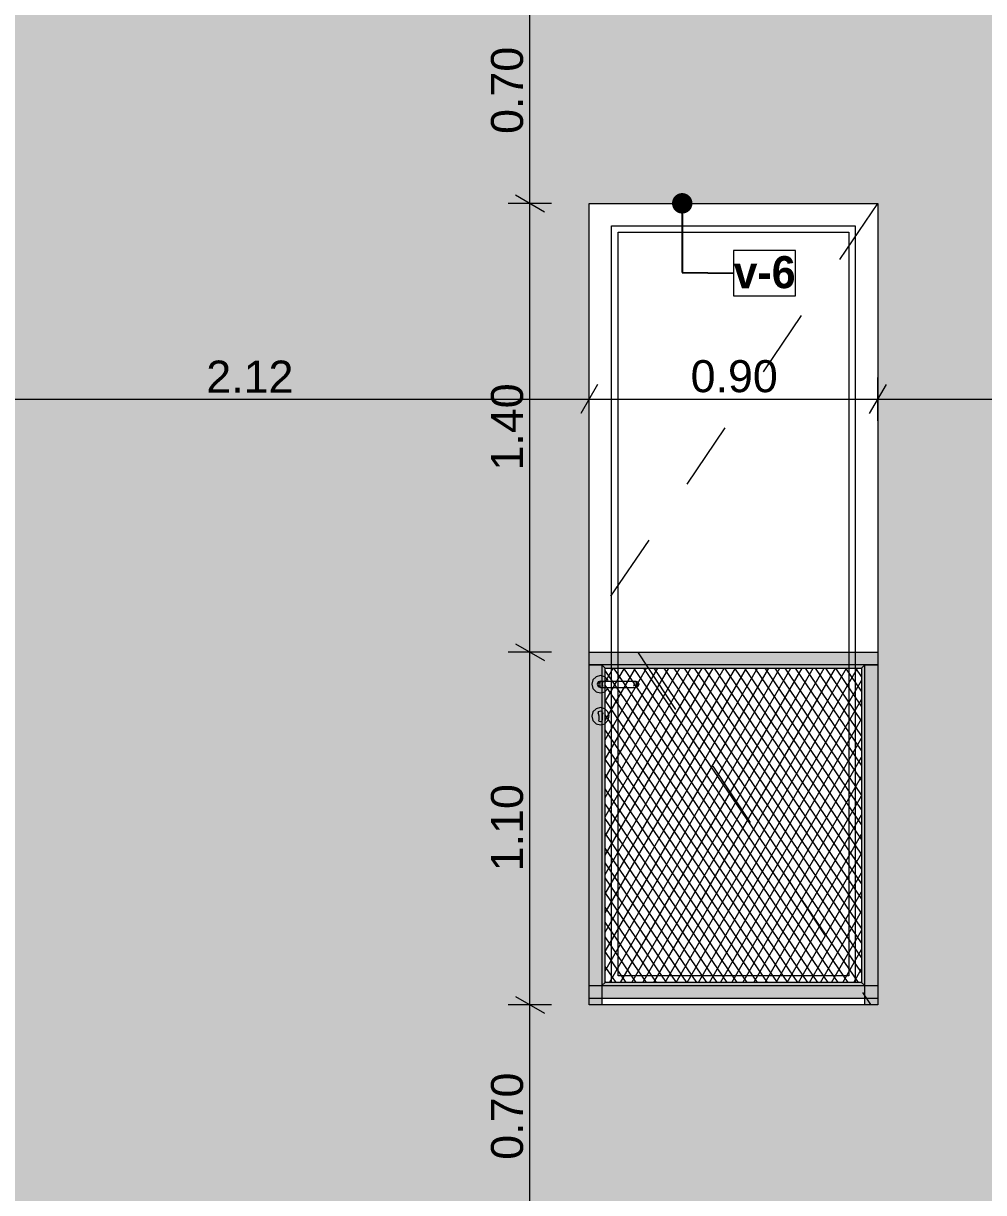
# Model space of a CAD drawing. Header units: millimetres. Extents: x 475206255 to 476720147, y 4620882299 to 4621447368.
# Drawn here: x 475454371 to 475457367, y 4621135159 to 4621138806 of the extents above; entities that cross this region are included whole.
import ezdxf

# ---------------------------------------------------------------- set-up
doc = ezdxf.new("R2010")
doc.units = ezdxf.units.MM
doc.header["$MEASUREMENT"] = 0
doc.set_wipeout_variables(frame=1)
doc.linetypes.add('Dashed', pattern=[423.333333, 211.666667, -211.666667])
for name, color, linetype, lineweight in [('2D Drafting - General_Pen_No__7_Pen_No__7', 7, 'Continuous', 0), ('Dimensioning - General_Pen_No__142', 142, 'Continuous', 0), ('New_2D Drafting - General_Pen_No__30_Pen_No__9_Pen_No__9_Pen_No__253', 252, 'Continuous', 0), ('New_2D Drafting - General_Pen_No__30_Pen_No__9_Pen_No__9_Pen_No__255', 255, 'Continuous', 0), ('New_2D Drafting - General_Pen_No__30_Pen_No__9_Pen_No__9_Pen_No__7', 7, 'Continuous', 0), ('New_2D Drafting - General_Pen_No__4', 7, 'Continuous', 0), ('New_2D Drafting - General_Pen_No__7', 7, 'Continuous', 0), ('New_Annotation - Label_Pen_No__1', 1, 'Continuous', 0), ('New_Structural - Bearing_Pen_No__250', 7, 'Continuous', 0), ('zoma_Pen_No__142', 142, 'Continuous', 0)]:
    doc.layers.add(name, color=color, linetype=linetype, lineweight=lineweight)
doc.layers.add('Dimensioning - General', color=7, linetype='Continuous')
doc.layers.add('zoma', color=7, linetype='Continuous')
doc.styles.add('GENERATED_STYLE_2', font='arial.ttf')
doc.styles.add('GENERATED_STYLE_5', font='')
doc.styles.get('GENERATED_STYLE_5').set_extended_font_data('Avaza', bold=True)
doc.dimstyles.new('GENERATED_STYLE__1', dxfattribs={"dimtxt": 100, "dimasz": 68.640772, "dimexe": 0.18, "dimexo": 0.0625, "dimgap": 0, "dimtad": 1, "dimlfac": 0.001, "dimzin": 0, "dimdsep": 46, "dimtxsty": 'GENERATED_STYLE_2', "dimblk": 'ARROWHEAD_2', "dimblk1": 'ARROWHEAD_2', "dimblk2": 'ARROWHEAD_2', "dimcen": 0.09, "dimse1": 1, "dimse2": 1, "dimclrd": 142, "dimclre": 142, "dimclrt": 142, "dimadec": 0, "dimazin": 0, "dimtfac": 1, "dimtdec": 4, "dimtmove": 0, "dimatfit": 3, "dimfxl": 1, "dimtolj": 1, "dimtzin": 0, "dimarcsym": 0})
doc.dimstyles.new('GENERATED_STYLE__18', dxfattribs={"dimtxt": 100, "dimasz": 68.640772, "dimexe": 0.18, "dimexo": 0.0625, "dimgap": 0, "dimtad": 1, "dimtih": 1, "dimtoh": 1, "dimlfac": 0.001, "dimzin": 0, "dimdsep": 46, "dimtxsty": 'GENERATED_STYLE_2', "dimblk": 'ARROWHEAD_2', "dimblk1": 'ARROWHEAD_2', "dimblk2": 'ARROWHEAD_2', "dimcen": 0.09, "dimse1": 1, "dimse2": 1, "dimclrd": 142, "dimclre": 142, "dimclrt": 142, "dimadec": 0, "dimazin": 0, "dimtfac": 1, "dimtdec": 4, "dimtmove": 0, "dimatfit": 3, "dimfxl": 1, "dimtolj": 1, "dimtzin": 0, "dimarcsym": 0})
doc.dimstyles.new('GENERATED_STYLE__3', dxfattribs={"dimtxt": 200, "dimasz": 64.421331, "dimexe": 0.18, "dimexo": 3, "dimgap": 0, "dimtad": 1, "dimtih": 1, "dimtoh": 1, "dimlfac": 0.001, "dimzin": 0, "dimdsep": 46, "dimtxsty": 'GENERATED_STYLE_2', "dimblk": 'ARROWHEAD_2', "dimblk1": 'ARROWHEAD_2', "dimblk2": 'ARROWHEAD_2', "dimcen": 0.09, "dimclrd": 142, "dimclre": 142, "dimclrt": 142, "dimadec": 0, "dimazin": 0, "dimtfac": 1, "dimtdec": 4, "dimtmove": 0, "dimatfit": 3, "dimfxl": 1, "dimtolj": 1, "dimtzin": 0, "dimarcsym": 0})
doc.dimstyles.new('GENERATED_STYLE__33', dxfattribs={"dimtxt": 0.18, "dimasz": 127.68, "dimexe": 0.18, "dimexo": 0.0625, "dimgap": 0, "dimtad": 0, "dimtih": 1, "dimtoh": 1, "dimdec": 4, "dimzin": 0, "dimdsep": 46, "dimcen": 0.09, "dimadec": 0, "dimazin": 0, "dimtfac": 1, "dimtdec": 4, "dimtmove": 0, "dimatfit": 3, "dimldrblk": 'ARROWHEAD_11', "dimfxl": 1, "dimtolj": 1, "dimtzin": 0, "dimarcsym": 0})

# ---------------------------------------------------------------- blocks, each defined once
blk = doc.blocks.new('*D1542', base_point=(475826095.8, 4621095193.2))
at = {"layer": 'zoma_Pen_No__142', "color": 142, "linetype": 'Continuous', "lineweight": 0, "transparency": 16777216}
for p, q in [((475454109, 4621128812.1), (475454060.1, 4621128727.4)), ((475454084.6, 4621128706.2), (475454084.6, 4621128833.3)), ((475454509, 4621128812.1), (475454460.1, 4621128727.4)), ((475454484.6, 4621128706.2), (475454484.6, 4621128833.3)), ((475454043.1, 4621128769.8), (475454084.6, 4621128769.8)), ((475454084.6, 4621128769.8), (475454484.6, 4621128769.8))]:
    blk.add_line(p, q, dxfattribs=at)
at = {"layer": 'zoma_Pen_No__142', "color": 142, "lineweight": 0, "transparency": 16777216, "insert": (475453526.2, 4621128809.8), "char_height": 200, "attachment_point": 7, "style": 'GENERATED_STYLE_2'}
blk.add_mtext('\\A1;{\\pql;\\fArial|b0|i0|c204|p0;\\W1.000000;0.40}', dxfattribs=at)
blk = doc.blocks.new('ARROWHEAD_2')
at = {"color": 0, "linetype": 'Continuous', "lineweight": 0}
for p, q in [((-0.378, -0.655), (0.378, 0.655)), ((0, 0), (-1, 0))]:
    blk.add_line(p, q, dxfattribs=at)
blk = doc.blocks.new('*D1543', base_point=(475826095.8, 4621095193.2))
at = {"layer": 'zoma_Pen_No__142', "color": 142, "linetype": 'Continuous', "lineweight": 0, "transparency": 16777216}
for p, q in [((475454509, 4621128812.1), (475454460.1, 4621128727.4)), ((475454484.6, 4621128706.2), (475454484.6, 4621128833.3)), ((475461009, 4621128812.1), (475460960.1, 4621128727.4)), ((475460984.6, 4621128706.2), (475460984.6, 4621128833.3)), ((475454484.6, 4621128769.8), (475460984.6, 4621128769.8))]:
    blk.add_line(p, q, dxfattribs=at)
at = {"layer": 'zoma_Pen_No__142', "color": 142, "lineweight": 0, "transparency": 16777216, "char_height": 200, "attachment_point": 7, "style": 'GENERATED_STYLE_2'}
for s, insert in [('\\A1;{\\pql;\\fArial|b0|i0|c204|p0;\\W1.000000;6.50}', (475457467.7, 4621128809.8)), ('\\A1;{\\pql;\\fArial|b0|i0|c204|p0;\\W1.000000;0.40}', (475460426.2, 4621128809.8))]:
    blk.add_mtext(s, dxfattribs=dict(at, insert=insert))
blk = doc.blocks.new('ARROWHEAD_11')
at = {"color": 0, "linetype": 'Continuous', "lineweight": 0}
blk.add_line((0, 0), (-1, 0), dxfattribs=at)
at = {"color": 0, "linetype": 'Continuous', "lineweight": 0, "const_width": 0.25, "flags": 128}
blk.add_lwpolyline([(-0.125, 0, 1), (0.125, 0, 1)], format="xyb", close=True, dxfattribs=at)
blk = doc.blocks.new('*D1930', base_point=(475826095.8, 4621095193.2))
at = {"layer": 'Dimensioning - General_Pen_No__142', "color": 142, "linetype": 'Continuous', "lineweight": 0, "transparency": 16777216}
for p, q in [((475456019.1, 4621135744.9), (475455883.6, 4621135744.9)), ((475455906.2, 4621135771), (475455996.5, 4621135718.8)), ((475455951.4, 4621135044.9), (475455951.4, 4621135744.9)), ((475455906.2, 4621135071), (475455996.5, 4621135018.9)), ((475456019.1, 4621135044.9), (475455883.6, 4621135044.9))]:
    blk.add_line(p, q, dxfattribs=at)
at = {"layer": 'Dimensioning - General_Pen_No__142', "color": 142, "lineweight": 0, "transparency": 16777216, "insert": (475455931.4, 4621135261.5), "char_height": 100, "attachment_point": 7, "rotation": 90, "style": 'GENERATED_STYLE_2'}
blk.add_mtext('\\A1;{\\pql;\\fArial|b0|i0|c204|p0;\\W1.000000;0.70}', dxfattribs=at)
blk = doc.blocks.new('*D1931', base_point=(475826095.8, 4621095193.2))
at = {"layer": 'Dimensioning - General_Pen_No__142', "color": 142, "linetype": 'Continuous', "lineweight": 0, "transparency": 16777216}
for p, q in [((475455906.2, 4621136871), (475455996.5, 4621136818.8)), ((475456019.1, 4621136844.9), (475455883.6, 4621136844.9)), ((475455951.4, 4621135744.9), (475455951.4, 4621136844.9)), ((475456019.1, 4621135744.9), (475455883.6, 4621135744.9)), ((475455906.2, 4621135771), (475455996.5, 4621135718.8))]:
    blk.add_line(p, q, dxfattribs=at)
at = {"layer": 'Dimensioning - General_Pen_No__142', "color": 142, "lineweight": 0, "transparency": 16777216, "insert": (475455931.4, 4621136161.5), "char_height": 100, "attachment_point": 7, "rotation": 90, "style": 'GENERATED_STYLE_2'}
blk.add_mtext('\\A1;{\\pql;\\fArial|b0|i0|c204|p0;\\W1.000000;1.10}', dxfattribs=at)
blk = doc.blocks.new('*D1932', base_point=(475826095.8, 4621095193.2))
at = {"layer": 'Dimensioning - General_Pen_No__142', "color": 142, "linetype": 'Continuous', "lineweight": 0, "transparency": 16777216}
for p, q in [((475455906.2, 4621138271), (475455996.5, 4621138218.9)), ((475456019.1, 4621138244.9), (475455883.6, 4621138244.9)), ((475455951.4, 4621136844.9), (475455951.4, 4621138244.9)), ((475455906.2, 4621136871), (475455996.5, 4621136818.8)), ((475456019.1, 4621136844.9), (475455883.6, 4621136844.9))]:
    blk.add_line(p, q, dxfattribs=at)
at = {"layer": 'Dimensioning - General_Pen_No__142', "color": 142, "lineweight": 0, "transparency": 16777216, "insert": (475455931.4, 4621137411.5), "char_height": 100, "attachment_point": 7, "rotation": 90, "style": 'GENERATED_STYLE_2'}
blk.add_mtext('\\A1;{\\pql;\\fArial|b0|i0|c204|p0;\\W1.000000;1.40}', dxfattribs=at)
blk = doc.blocks.new('*D1933', base_point=(475826095.8, 4621095193.2))
at = {"layer": 'Dimensioning - General_Pen_No__142', "color": 142, "linetype": 'Continuous', "lineweight": 0, "transparency": 16777216}
for p, q in [((475455906.2, 4621138971), (475455996.5, 4621138918.8)), ((475456019.1, 4621138944.9), (475455883.6, 4621138944.9)), ((475455951.4, 4621138244.9), (475455951.4, 4621138944.9)), ((475455906.2, 4621138271), (475455996.5, 4621138218.9)), ((475456019.1, 4621138244.9), (475455883.6, 4621138244.9))]:
    blk.add_line(p, q, dxfattribs=at)
at = {"layer": 'Dimensioning - General_Pen_No__142', "color": 142, "lineweight": 0, "transparency": 16777216, "insert": (475455931.4, 4621138461.5), "char_height": 100, "attachment_point": 7, "rotation": 90, "style": 'GENERATED_STYLE_2'}
blk.add_mtext('\\A1;{\\pql;\\fArial|b0|i0|c204|p0;\\W1.000000;0.70}', dxfattribs=at)
blk = doc.blocks.new('*D1942', base_point=(475826095.8, 4621095193.2))
at = {"layer": 'Dimensioning - General_Pen_No__142', "color": 142, "linetype": 'Continuous', "lineweight": 0, "transparency": 16777216}
for p, q in [((475459956.9, 4621135744.9), (475459821.4, 4621135744.9)), ((475459844, 4621135771), (475459934.3, 4621135718.8)), ((475459889.2, 4621135044.9), (475459889.2, 4621135744.9)), ((475459844, 4621135071), (475459934.3, 4621135018.9)), ((475459956.9, 4621135044.9), (475459821.4, 4621135044.9))]:
    blk.add_line(p, q, dxfattribs=at)
at = {"layer": 'Dimensioning - General_Pen_No__142', "color": 142, "lineweight": 0, "transparency": 16777216, "insert": (475459869.2, 4621135261.5), "char_height": 100, "attachment_point": 7, "rotation": 90, "style": 'GENERATED_STYLE_2'}
blk.add_mtext('\\A1;{\\pql;\\fArial|b0|i0|c204|p0;\\W1.000000;0.70}', dxfattribs=at)
blk = doc.blocks.new('*D1943', base_point=(475826095.8, 4621095193.2))
at = {"layer": 'Dimensioning - General_Pen_No__142', "color": 142, "linetype": 'Continuous', "lineweight": 0, "transparency": 16777216}
for p, q in [((475459844, 4621136871), (475459934.3, 4621136818.8)), ((475459956.9, 4621136844.9), (475459821.4, 4621136844.9)), ((475459889.2, 4621135744.9), (475459889.2, 4621136844.9)), ((475459956.9, 4621135744.9), (475459821.4, 4621135744.9)), ((475459844, 4621135771), (475459934.3, 4621135718.8))]:
    blk.add_line(p, q, dxfattribs=at)
at = {"layer": 'Dimensioning - General_Pen_No__142', "color": 142, "lineweight": 0, "transparency": 16777216, "insert": (475459869.2, 4621136161.5), "char_height": 100, "attachment_point": 7, "rotation": 90, "style": 'GENERATED_STYLE_2'}
blk.add_mtext('\\A1;{\\pql;\\fArial|b0|i0|c204|p0;\\W1.000000;1.10}', dxfattribs=at)
blk = doc.blocks.new('*D1944', base_point=(475826095.8, 4621095193.2))
at = {"layer": 'Dimensioning - General_Pen_No__142', "color": 142, "linetype": 'Continuous', "lineweight": 0, "transparency": 16777216}
for p, q in [((475459844, 4621138271), (475459934.3, 4621138218.9)), ((475459956.9, 4621138244.9), (475459821.4, 4621138244.9)), ((475459889.2, 4621136844.9), (475459889.2, 4621138244.9)), ((475459844, 4621136871), (475459934.3, 4621136818.8)), ((475459956.9, 4621136844.9), (475459821.4, 4621136844.9))]:
    blk.add_line(p, q, dxfattribs=at)
at = {"layer": 'Dimensioning - General_Pen_No__142', "color": 142, "lineweight": 0, "transparency": 16777216, "insert": (475459869.2, 4621137411.5), "char_height": 100, "attachment_point": 7, "rotation": 90, "style": 'GENERATED_STYLE_2'}
blk.add_mtext('\\A1;{\\pql;\\fArial|b0|i0|c204|p0;\\W1.000000;1.40}', dxfattribs=at)
blk = doc.blocks.new('*D1945', base_point=(475826095.8, 4621095193.2))
at = {"layer": 'Dimensioning - General_Pen_No__142', "color": 142, "linetype": 'Continuous', "lineweight": 0, "transparency": 16777216}
for p, q in [((475459844, 4621138971), (475459934.3, 4621138918.8)), ((475459956.9, 4621138944.9), (475459821.4, 4621138944.9)), ((475459889.2, 4621138244.9), (475459889.2, 4621138944.9)), ((475459844, 4621138271), (475459934.3, 4621138218.9)), ((475459956.9, 4621138244.9), (475459821.4, 4621138244.9))]:
    blk.add_line(p, q, dxfattribs=at)
at = {"layer": 'Dimensioning - General_Pen_No__142', "color": 142, "lineweight": 0, "transparency": 16777216, "insert": (475459869.2, 4621138461.5), "char_height": 100, "attachment_point": 7, "rotation": 90, "style": 'GENERATED_STYLE_2'}
blk.add_mtext('\\A1;{\\pql;\\fArial|b0|i0|c204|p0;\\W1.000000;0.70}', dxfattribs=at)
blk = doc.blocks.new('*D2181', base_point=(475826095.8, 4621095193.2))
at = {"layer": 'Dimensioning - General_Pen_No__142', "color": 142, "linetype": 'Continuous', "lineweight": 0, "transparency": 16777216}
for p, q in [((475454040.6, 4621137679.6), (475453988.5, 4621137589.2)), ((475454014.6, 4621137566.7), (475454014.6, 4621137702.1)), ((475456162.3, 4621137679.6), (475456110.1, 4621137589.2)), ((475456136.2, 4621137566.7), (475456136.2, 4621137702.1)), ((475454014.6, 4621137634.4), (475456136.2, 4621137634.4))]:
    blk.add_line(p, q, dxfattribs=at)
at = {"layer": 'Dimensioning - General_Pen_No__142', "color": 142, "lineweight": 0, "transparency": 16777216, "insert": (475454941.9, 4621137654.4), "char_height": 100, "attachment_point": 7, "style": 'GENERATED_STYLE_2'}
blk.add_mtext('\\A1;{\\pql;\\fArial|b0|i0|c204|p0;\\W1.000000;2.12}', dxfattribs=at)
blk = doc.blocks.new('*D2182', base_point=(475826095.8, 4621095193.2))
at = {"layer": 'Dimensioning - General_Pen_No__142', "color": 142, "linetype": 'Continuous', "lineweight": 0, "transparency": 16777216}
for p, q in [((475456162.3, 4621137679.6), (475456110.1, 4621137589.2)), ((475456136.2, 4621137566.7), (475456136.2, 4621137702.1)), ((475457062.3, 4621137679.6), (475457010.1, 4621137589.2)), ((475457036.2, 4621137566.7), (475457036.2, 4621137702.1)), ((475456136.2, 4621137634.4), (475457036.2, 4621137634.4))]:
    blk.add_line(p, q, dxfattribs=at)
at = {"layer": 'Dimensioning - General_Pen_No__142', "color": 142, "lineweight": 0, "transparency": 16777216, "insert": (475456452.7, 4621137654.4), "char_height": 100, "attachment_point": 7, "style": 'GENERATED_STYLE_2'}
blk.add_mtext('\\A1;{\\pql;\\fArial|b0|i0|c204|p0;\\W1.000000;0.90}', dxfattribs=at)
blk = doc.blocks.new('*D2183', base_point=(475826095.8, 4621095193.2))
at = {"layer": 'Dimensioning - General_Pen_No__142', "color": 142, "linetype": 'Continuous', "lineweight": 0, "transparency": 16777216}
for p, q in [((475457062.3, 4621137679.6), (475457010.1, 4621137589.2)), ((475457036.2, 4621137566.7), (475457036.2, 4621137702.1)), ((475458560.3, 4621137679.6), (475458508.1, 4621137589.2)), ((475458534.2, 4621137566.7), (475458534.2, 4621137702.1)), ((475457036.2, 4621137634.4), (475458534.2, 4621137634.4))]:
    blk.add_line(p, q, dxfattribs=at)
at = {"layer": 'Dimensioning - General_Pen_No__142', "color": 142, "lineweight": 0, "transparency": 16777216, "insert": (475457651.7, 4621137654.4), "char_height": 100, "attachment_point": 7, "style": 'GENERATED_STYLE_2'}
blk.add_mtext('\\A1;{\\pql;\\fArial|b0|i0|c204|p0;\\W1.000000;1.50}', dxfattribs=at)

msp = doc.modelspace()

# ---------------------------------------------------------------- hatches: boundary and pattern name
at = {"layer": 'New_2D Drafting - General_Pen_No__30_Pen_No__9_Pen_No__9_Pen_No__253', "linetype": 'Continuous', "lineweight": 0}
h = msp.add_hatch(dxfattribs=at)
h.set_pattern_fill('BRICK___RUNNING_BOND', color=252, style=0, pattern_type=2)
h.set_pattern_definition([(0, (475826095.757, 4621095193.19), (0, 66.64), []), (90, (475826095.76, 4621095193.2), (-244.8, 0), [66.64, -66.64]), (90, (475826218.16, 4621095259.83), (-244.8, 0), [66.64, -66.64])])
h.paths.add_polyline_path([(475454014.547, 4621145744.467), (475460984.396, 4621145744.467), (475460984.396, 4621132444.873), (475454014.632, 4621132444.872), (475454014.632, 4621132544.872), (475454014.82, 4621135044.923)])
h.paths.add_polyline_path([(475454484.396, 4621135044.923), (475454484.396, 4621133644.896), (475457684.396, 4621133644.896), (475457684.396, 4621135044.923)], flags=0)
h.paths.add_polyline_path([(475456136.209, 4621142144.935), (475457036.209, 4621142144.935), (475457036.209, 4621144644.934), (475456136.209, 4621144644.934)], flags=0)
h.paths.add_polyline_path([(475456136.209, 4621141444.934), (475457036.209, 4621141444.934), (475457036.209, 4621138944.94), (475456136.209, 4621138944.94)], flags=0)
h.paths.add_polyline_path([(475456136.209, 4621135744.94), (475456136.209, 4621138244.934), (475457036.209, 4621138244.934), (475457036.209, 4621135744.94)], flags=0)
h.paths.add_polyline_path([(475458434.997, 4621142144.953), (475458434.997, 4621141864.929), (475460234.997, 4621141864.929), (475460234.997, 4621142144.929), (475460134.179, 4621142144.929), (475460134.179, 4621144644.928), (475458534.179, 4621144644.928), (475458534.179, 4621142144.953)], flags=0)
h.paths.add_polyline_path([(475458435.213, 4621138944.928), (475458435.213, 4621138664.928), (475460235.213, 4621138664.928), (475460235.213, 4621138944.928), (475460134.179, 4621138944.928), (475460134.179, 4621141444.928), (475458534.179, 4621141444.928), (475458534.179, 4621138944.928)], flags=0)
h.paths.add_polyline_path([(475460235.213, 4621135464.928), (475460235.213, 4621135744.929), (475460134.179, 4621135744.929), (475460134.179, 4621138244.928), (475458534.179, 4621138244.929), (475458534.179, 4621135744.929), (475458435.213, 4621135744.929), (475458435.213, 4621135464.928)], flags=0)
h.paths.add_polyline_path([(475458584.26, 4621133444.923), (475460184.261, 4621133444.923), (475460184.261, 4621135044.923), (475459133.966, 4621135044.923), (475458584.26, 4621135044.923)], flags=0)
at = {"layer": 'New_2D Drafting - General_Pen_No__30_Pen_No__9_Pen_No__9_Pen_No__255', "linetype": 'Continuous', "lineweight": 0}
for points in [[(475457036.209, 4621136844.916), (475457036.209, 4621136804.916), (475456136.209, 4621136804.916), (475456136.209, 4621136844.916)], [(475456176.215, 4621135744.915), (475456136.209, 4621135744.915), (475456136.209, 4621136804.916), (475456176.215, 4621136804.916)], [(475456176.215, 4621135804.915), (475456186.215, 4621135814.915), (475456186.215, 4621136794.916), (475456176.215, 4621136804.916)], [(475456986.202, 4621136794.916), (475456996.202, 4621136804.916), (475456176.215, 4621136804.916), (475456186.215, 4621136794.916)], [(475456986.202, 4621135814.915), (475456996.202, 4621135804.915), (475456996.202, 4621136804.916), (475456986.202, 4621136794.916)], [(475457036.209, 4621135744.915), (475456996.202, 4621135744.915), (475456996.202, 4621136804.916), (475457036.209, 4621136804.916)], [(475456996.202, 4621135804.915), (475456986.202, 4621135814.915), (475456186.215, 4621135814.915), (475456176.215, 4621135804.915)], [(475457036.209, 4621135804.915), (475457036.209, 4621135764.915), (475456136.209, 4621135764.915), (475456136.209, 4621135804.915)]]:
    msp.add_hatch(color=255, dxfattribs=at).paths.add_polyline_path(points)
at = {"layer": 'New_2D Drafting - General_Pen_No__7', "linetype": 'Continuous', "lineweight": 0}
h = msp.add_hatch(dxfattribs=at)
h.set_pattern_fill('BATT_INSULATION', style=0, pattern_type=2)
h.set_pattern_definition([(60, (475826095.757, 4621095193.19), (-25.980762, 15), []), (124.306619, (475826095.757, 4621095193.19), (23.8156986, 11.25), [])])
h.paths.add_polyline_path([(475456186.215, 4621136794.916), (475456986.202, 4621136794.916), (475456986.202, 4621135814.915), (475456186.215, 4621135814.915)])

# ---------------------------------------------------------------- linework, layer by layer
at = {"layer": '2D Drafting - General_Pen_No__7_Pen_No__7', "color": 7, "linetype": 'Continuous', "lineweight": 0, "flags": 128}
for points in [[(475456136.209, 4621138244.934), (475457036.209, 4621138244.934), (475457036.209, 4621135744.935), (475456136.209, 4621135744.94)], [(475456206.209, 4621138174.881), (475456966.209, 4621138174.881), (475456966.209, 4621135814.937), (475456206.21, 4621135814.937)], [(475456226.209, 4621138154.858), (475456946.209, 4621138154.858), (475456946.209, 4621135835.748), (475456226.209, 4621135835.748)]]:
    msp.add_lwpolyline(points, close=True, dxfattribs=at)
at = {"layer": '2D Drafting - General_Pen_No__7_Pen_No__7', "color": 7, "linetype": 'Dashed', "lineweight": 0, "flags": 128}
msp.add_lwpolyline([(475457035.46, 4621138244.934), (475456187.312, 4621136996), (475457014.087, 4621135745.742)], dxfattribs=at)
at = {"layer": 'New_2D Drafting - General_Pen_No__30_Pen_No__9_Pen_No__9_Pen_No__7', "color": 7, "linetype": 'Continuous', "lineweight": 0, "flags": 128}
for points in [[(475456136.209, 4621135744.94), (475456136.209, 4621138244.934), (475457036.209, 4621138244.934), (475457036.209, 4621135744.94)], [(475457036.209, 4621136844.916), (475457036.209, 4621136804.916), (475456136.209, 4621136804.916), (475456136.209, 4621136844.916)], [(475456176.215, 4621135744.915), (475456136.209, 4621135744.915), (475456136.209, 4621136804.916), (475456176.215, 4621136804.916)], [(475456176.215, 4621135804.915), (475456186.215, 4621135814.915), (475456186.215, 4621136794.916), (475456176.215, 4621136804.916)], [(475456986.202, 4621136794.916), (475456996.202, 4621136804.916), (475456176.215, 4621136804.916), (475456186.215, 4621136794.916)], [(475456986.202, 4621135814.915), (475456996.202, 4621135804.915), (475456996.202, 4621136804.916), (475456986.202, 4621136794.916)], [(475457036.209, 4621135744.915), (475456996.202, 4621135744.915), (475456996.202, 4621136804.916), (475457036.209, 4621136804.916)], [(475456996.202, 4621135804.915), (475456986.202, 4621135814.915), (475456186.215, 4621135814.915), (475456176.215, 4621135804.915)], [(475457036.209, 4621135804.915), (475457036.209, 4621135764.915), (475456136.209, 4621135764.915), (475456136.209, 4621135804.915)]]:
    msp.add_lwpolyline(points, close=True, dxfattribs=at)
at = {"layer": 'New_2D Drafting - General_Pen_No__4', "color": 7, "linetype": 'Continuous', "lineweight": 0, "flags": 128}
msp.add_lwpolyline([(475456186.215, 4621136794.916), (475456986.202, 4621136794.916), (475456986.202, 4621135814.915), (475456186.215, 4621135814.915)], close=True, dxfattribs=at)
at = {"layer": 'New_Structural - Bearing_Pen_No__250', "color": 7, "linetype": 'Continuous', "lineweight": 0}
for p, q in [((475456157.958, 4621136768.31), (475456148.075, 4621136758.427)), ((475456171.458, 4621136771.927), (475456157.958, 4621136768.31)), ((475456184.958, 4621136768.31), (475456171.458, 4621136771.927)), ((475456194.841, 4621136758.427), (475456184.958, 4621136768.31)), ((475456148.075, 4621136758.427), (475456144.458, 4621136744.927)), ((475456144.458, 4621136744.927), (475456148.075, 4621136731.427)), ((475456148.075, 4621136731.427), (475456157.958, 4621136721.545)), ((475456164.387, 4621136751.998), (475456161.458, 4621136744.927)), ((475456161.458, 4621136744.927), (475456164.387, 4621136737.856)), ((475456165.939, 4621136751.998), (475456163.18, 4621136744.927)), ((475456163.18, 4621136744.927), (475456165.939, 4621136737.856)), ((475456171.458, 4621136754.927), (475456164.387, 4621136751.998)), ((475456164.387, 4621136737.856), (475456171.458, 4621136734.927)), ((475456170.753, 4621136751.998), (475456168.642, 4621136744.927)), ((475456168.642, 4621136744.927), (475456170.753, 4621136737.856)), ((475456171.458, 4621136754.927), (475456172.6, 4621136754.927)), ((475456171.458, 4621136734.927), (475456172.6, 4621136734.927)), ((475456172.6, 4621136754.927), (475456175.851, 4621136754.927)), ((475456172.6, 4621136734.927), (475456175.851, 4621136734.927)), ((475456175.851, 4621136754.927), (475456180.718, 4621136754.927)), ((475456175.851, 4621136734.927), (475456180.718, 4621136734.927)), ((475456177.959, 4621136751.998), (475456176.816, 4621136744.927)), ((475456176.816, 4621136744.927), (475456177.959, 4621136737.856)), ((475456180.718, 4621136754.927), (475456186.458, 4621136754.927)), ((475456180.718, 4621136734.927), (475456186.458, 4621136734.927)), ((475456184.958, 4621136721.545), (475456194.841, 4621136731.427)), ((475456186.458, 4621136754.927), (475456266.458, 4621136754.928)), ((475456186.458, 4621136734.927), (475456266.458, 4621136734.928)), ((475456195.778, 4621136754.927), (475456194.841, 4621136758.427)), ((475456194.841, 4621136731.427), (475456195.779, 4621136734.927)), ((475456266.458, 4621136754.928), (475456272.198, 4621136754.928)), ((475456266.458, 4621136734.928), (475456272.198, 4621136734.928)), ((475456272.198, 4621136754.928), (475456277.065, 4621136754.928)), ((475456272.198, 4621136734.928), (475456277.065, 4621136734.928)), ((475456274.957, 4621136751.999), (475456276.1, 4621136744.928)), ((475456276.1, 4621136744.928), (475456274.957, 4621136737.857)), ((475456277.065, 4621136754.928), (475456280.316, 4621136754.928)), ((475456277.065, 4621136734.928), (475456280.316, 4621136734.928)), ((475456280.316, 4621136754.928), (475456281.458, 4621136754.928)), ((475456280.316, 4621136734.928), (475456281.458, 4621136734.928)), ((475456281.458, 4621136754.928), (475456288.529, 4621136751.999)), ((475456288.529, 4621136737.857), (475456281.458, 4621136734.928)), ((475456282.163, 4621136751.999), (475456284.274, 4621136744.928)), ((475456284.274, 4621136744.928), (475456282.163, 4621136737.857)), ((475456286.977, 4621136751.999), (475456289.736, 4621136744.928)), ((475456289.736, 4621136744.928), (475456286.977, 4621136737.857)), ((475456288.529, 4621136751.999), (475456291.458, 4621136744.928)), ((475456291.458, 4621136744.928), (475456288.529, 4621136737.857)), ((475456157.958, 4621136721.545), (475456171.458, 4621136717.927)), ((475456171.458, 4621136717.927), (475456184.958, 4621136721.545)), ((475456148.076, 4621136658.427), (475456144.458, 4621136644.927)), ((475456157.958, 4621136668.31), (475456148.076, 4621136658.427)), ((475456171.458, 4621136671.927), (475456157.958, 4621136668.31)), ((475456164.738, 4621136656.567), (475456163.99, 4621136654.62)), ((475456166.458, 4621136649.327), (475456163.99, 4621136654.62)), ((475456164.738, 4621136656.567), (475456166.083, 4621136660.071)), ((475456166.083, 4621136660.071), (475456171.458, 4621136662.353)), ((475456184.958, 4621136668.31), (475456171.458, 4621136671.927)), ((475456171.458, 4621136662.353), (475456176.833, 4621136660.071)), ((475456178.926, 4621136654.62), (475456176.458, 4621136649.327)), ((475456178.179, 4621136656.567), (475456176.833, 4621136660.071)), ((475456178.179, 4621136656.567), (475456178.926, 4621136654.62)), ((475456194.841, 4621136658.427), (475456184.958, 4621136668.31)), ((475456198.458, 4621136644.927), (475456194.841, 4621136658.427)), ((475456144.458, 4621136644.927), (475456148.076, 4621136631.427)), ((475456148.076, 4621136631.427), (475456157.958, 4621136621.545)), ((475456157.958, 4621136621.545), (475456171.458, 4621136617.927)), ((475456166.458, 4621136647.814), (475456166.458, 4621136649.327)), ((475456166.458, 4621136647.814), (475456166.458, 4621136644.927)), ((475456166.458, 4621136644.927), (475456166.458, 4621136642.041)), ((475456166.458, 4621136642.041), (475456166.458, 4621136636.267)), ((475456166.458, 4621136636.267), (475456166.458, 4621136632.427)), ((475456167.923, 4621136628.892), (475456166.458, 4621136632.427)), ((475456171.458, 4621136627.427), (475456167.923, 4621136628.892)), ((475456174.994, 4621136628.892), (475456171.458, 4621136627.427)), ((475456171.458, 4621136617.927), (475456184.958, 4621136621.545)), ((475456176.458, 4621136632.427), (475456174.994, 4621136628.892)), ((475456176.458, 4621136649.327), (475456176.458, 4621136647.814)), ((475456176.458, 4621136647.814), (475456176.458, 4621136644.927)), ((475456176.458, 4621136644.927), (475456176.458, 4621136642.041)), ((475456176.458, 4621136642.041), (475456176.458, 4621136636.267)), ((475456176.458, 4621136636.267), (475456176.458, 4621136632.427)), ((475456184.958, 4621136621.545), (475456194.841, 4621136631.427)), ((475456194.841, 4621136631.427), (475456198.458, 4621136644.927))]:
    msp.add_line(p, q, dxfattribs=at)

# ---------------------------------------------------------------- dimensions: what is measured, and where the dimension line sits
at = {"layer": 'Dimensioning - General', "color": 142, "linetype": 'Continuous', "lineweight": 0}
for base, p1, p2, picture, middle in [((475455951.381, 4621138944.915), (475457036.209, 4621138244.934), (475457036.209, 4621138944.915), '*D1933', (475455881.381, 4621138590.922)), ((475459889.16, 4621138944.915), (475457036.209, 4621138244.934), (475457036.209, 4621138944.915), '*D1945', (475459819.16, 4621138590.922)), ((475459889.16, 4621138244.934), (475456845.285, 4621136844.916), (475457036.209, 4621138244.934), '*D1944', (475459819.16, 4621137540.923)), ((475455951.381, 4621136844.916), (475457036.209, 4621135744.915), (475456845.285, 4621136844.916), '*D1931', (475455881.381, 4621136290.913)), ((475459889.16, 4621136844.916), (475457036.209, 4621135744.915), (475456845.285, 4621136844.916), '*D1943', (475459819.16, 4621136290.913)), ((475455951.381, 4621135744.915), (475457136.145, 4621135044.923), (475457036.209, 4621135744.915), '*D1930', (475455881.381, 4621135390.917)), ((475459889.16, 4621135744.915), (475457136.145, 4621135044.923), (475457036.209, 4621135744.915), '*D1942', (475459819.16, 4621135390.917))]:
    dim = msp.add_linear_dim(base=base, p1=p1, p2=p2, angle=90, dimstyle='GENERATED_STYLE__1', dxfattribs=at)
    dim.commit()
    dim.dimension.update_dxf_attribs({"geometry": picture, "text_midpoint": middle, "dimtype": 160, "text_rotation": 90})
for base, p1, p2, picture, middle in [((475456136.209, 4621137634.4), (475454014.559, 4621138742.056), (475456136.209, 4621138108.489), '*D2181', (475455071.382, 4621137704.4)), ((475458534.179, 4621137634.4), (475457036.209, 4621138108.489), (475458534.179, 4621138108.483), '*D2183', (475457781.192, 4621137704.4))]:
    dim = msp.add_linear_dim(base=base, p1=p1, p2=p2, dimstyle='GENERATED_STYLE__18', dxfattribs=at)
    dim.commit()
    dim.dimension.update_dxf_attribs({"geometry": picture, "text_midpoint": middle, "dimtype": 160})
at = {"layer": 'zoma', "color": 142, "linetype": 'Continuous', "lineweight": 0}
for base, p1, p2, picture, middle in [((475454484.571, 4621128769.757), (475454084.571, 4621195872.357), (475454484.571, 4621195872.357), '*D1542', (475453785.15, 4621128909.757)), ((475460984.571, 4621128769.757), (475454484.571, 4621195872.357), (475460984.571, 4621195872.357), '*D1543', (475457726.567, 4621128909.757))]:
    dim = msp.add_linear_dim(base=base, p1=p1, p2=p2, dimstyle='GENERATED_STYLE__3', dxfattribs=at)
    dim.commit()
    dim.dimension.update_dxf_attribs({"geometry": picture, "text_midpoint": middle, "dimtype": 160})

# ---------------------------------------------------------------- next in the draw order: wipeouts: each hides what was drawn before it
at = {"color": 1, "linetype": 'Continuous', "lineweight": 0, "ltscale": 23227664309.22593}
msp.add_wipeout([(475456586.773, 4621137956.186), (475456779.714, 4621137956.186), (475456779.714, 4621138097.362), (475456586.773, 4621138097.362)], dxfattribs=at).dxf.layer = 'New_Annotation - Label_Pen_No__1'

# ---------------------------------------------------------------- next in the draw order: linework, layer by layer
at = {"layer": 'New_Annotation - Label_Pen_No__1', "color": 1, "linetype": 'Continuous', "lineweight": 0, "flags": 128}
msp.add_lwpolyline([(475456586.773, 4621137956.186), (475456779.714, 4621137956.186), (475456779.714, 4621138097.362), (475456586.773, 4621138097.362), (475456586.773, 4621137956.186)], close=True, dxfattribs=at)

# ---------------------------------------------------------------- next in the draw order: texts
at = {"layer": 'New_Annotation - Label_Pen_No__1', "color": 1, "linetype": 'Continuous', "lineweight": 0, "insert": (475456586.773, 4621138029.589), "char_height": 100, "attachment_point": 4, "style": 'GENERATED_STYLE_5'}
msp.add_mtext('\\A1;{\\pql;\\fAvaza|b1|i0|c0|p0;\\W1.000000;v-\\fAvaza|b1|i0|c0|p0;\\W1.000000;6}', dxfattribs=at)

# ---------------------------------------------------------------- next in the draw order: dimensions: what is measured, and where the dimension line sits
at = {"layer": 'Dimensioning - General', "color": 142, "linetype": 'Continuous', "lineweight": 0}
dim = msp.add_linear_dim(base=(475455951.381, 4621138244.934), p1=(475456845.285, 4621136844.916), p2=(475457036.209, 4621138244.934), angle=90, dimstyle='GENERATED_STYLE__1', dxfattribs=at)
dim.commit()
dim.dimension.update_dxf_attribs({"geometry": '*D1932', "text_midpoint": (475455881.381, 4621137540.923), "dimtype": 160, "text_rotation": 90})
dim = msp.add_linear_dim(base=(475457036.209, 4621137634.4), p1=(475456136.209, 4621138108.489), p2=(475457036.209, 4621138108.489), dimstyle='GENERATED_STYLE__18', dxfattribs=at)
dim.commit()
dim.dimension.update_dxf_attribs({"geometry": '*D2182', "text_midpoint": (475456582.207, 4621137704.4), "dimtype": 160})

# ---------------------------------------------------------------- next in the draw order: leaders
at = {"layer": 'New_Annotation - Label_Pen_No__1', "color": 1, "linetype": 'Continuous', "lineweight": 0, "annotation_type": 0, "has_hookline": 1, "hookline_direction": 0, "text_width": 203.012}
msp.add_leader([(475456426.489, 4621138244.966), (475456426.489, 4621138029.589), (475456586.773, 4621138026.774)], dimstyle='GENERATED_STYLE__33', dxfattribs=at)

doc.saveas('drawing.dxf')
